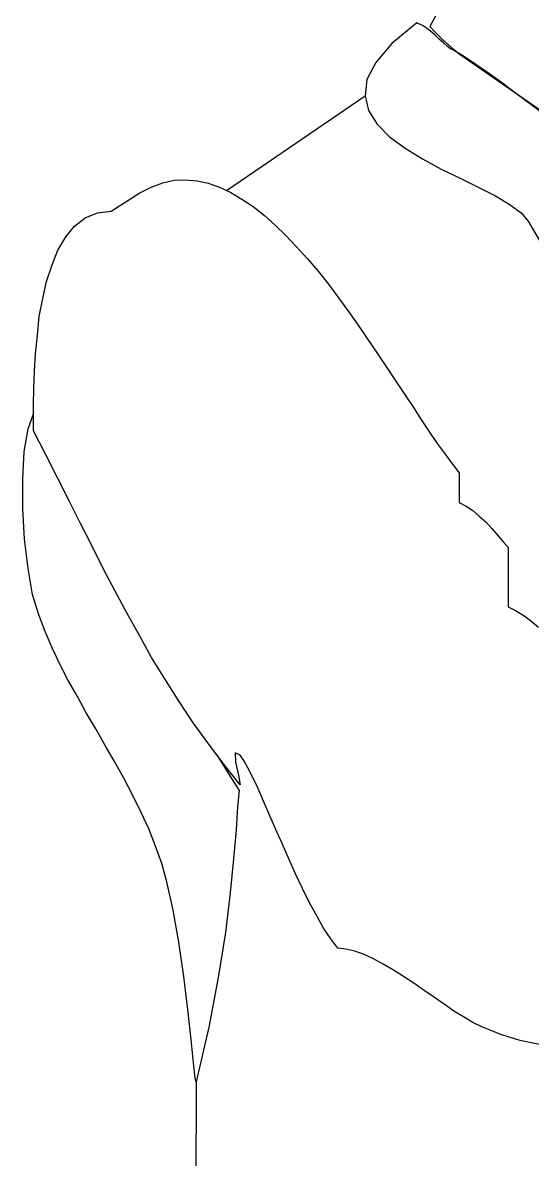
# Model space of a CAD drawing. Header units: millimetres. Extents: x -1621.21 to -1620.39, y 1860.9 to 1862.71.
# Drawn here: x -1621.214 to -1620.9967, y 1861.9694 to 1862.4538 of the extents above; entities that cross this region are included whole.
import ezdxf

# ---------------------------------------------------------------- set-up
doc = ezdxf.new("R2010")
doc.units = ezdxf.units.MM
doc.header["$LTSCALE"] = 10
doc.layers.add('Humanos', color=2, linetype='Continuous')

msp = doc.modelspace()

# ---------------------------------------------------------------- linework, layer by layer
at = {"layer": 'Humanos'}
for p, q in [((-1621.03678, 1862.45871), (-1621.04032, 1862.45227)), ((-1621.04594, 1862.45372), (-1621.05656, 1862.44497)), ((-1621.04323, 1862.45247), (-1621.04594, 1862.45372)), ((-1621.04073, 1862.45081), (-1621.04323, 1862.45247)), ((-1621.03823, 1862.44873), (-1621.04073, 1862.45081)), ((-1621.04032, 1862.45227), (-1621.03823, 1862.44997)), ((-1621.03823, 1862.44997), (-1621.03511, 1862.44685)), ((-1621.05656, 1862.44497), (-1621.06342, 1862.43685)), ((-1621.03636, 1862.44685), (-1621.03823, 1862.44873)), ((-1621.03448, 1862.44519), (-1621.03636, 1862.44685)), ((-1621.03511, 1862.44685), (-1621.03115, 1862.44331)), ((-1621.03282, 1862.44373), (-1621.03448, 1862.44519)), ((-1621.03157, 1862.44269), (-1621.03282, 1862.44373)), ((-1621.03053, 1862.44227), (-1621.03157, 1862.44269)), ((-1621.03115, 1862.44331), (-1621.02782, 1862.44061)), ((-1621.02595, 1862.43956), (-1621.03053, 1862.44227)), ((-1621.02782, 1862.44061), (-1620.95765, 1862.39188)), ((-1621.06342, 1862.43685), (-1621.06718, 1862.42957)), ((-1621.02074, 1862.43603), (-1621.02595, 1862.43956)), ((-1621.01533, 1862.43227), (-1621.02074, 1862.43603)), ((-1621.00929, 1862.4279), (-1621.01533, 1862.43227)), ((-1621.06718, 1862.42957), (-1621.068, 1862.42269)), ((-1621.00325, 1862.42332), (-1621.00929, 1862.4279)), ((-1621.12712, 1862.38236), (-1621.068, 1862.42269)), ((-1621.068, 1862.42269), (-1621.06655, 1862.41645)), ((-1620.9968, 1862.41853), (-1621.00325, 1862.42332)), ((-1621.06655, 1862.41645), (-1621.0628, 1862.41062)), ((-1620.99034, 1862.41375), (-1620.9968, 1862.41853)), ((-1621.0628, 1862.41062), (-1621.0576, 1862.40521)), ((-1621.0576, 1862.40521), (-1621.05094, 1862.40042)), ((-1621.05094, 1862.40042), (-1621.04344, 1862.39584)), ((-1621.04344, 1862.39584), (-1621.03552, 1862.39147)), ((-1621.14942, 1862.38668), (-1621.14463, 1862.38689)), ((-1621.14463, 1862.38689), (-1621.13963, 1862.38647)), ((-1621.03552, 1862.39147), (-1621.0274, 1862.38751)), ((-1621.0274, 1862.38751), (-1621.01949, 1862.38355)), ((-1621.16399, 1862.38126), (-1621.1592, 1862.38376)), ((-1621.1592, 1862.38376), (-1621.1542, 1862.38563)), ((-1621.1542, 1862.38563), (-1621.14942, 1862.38668)), ((-1621.13963, 1862.38647), (-1621.13484, 1862.38543)), ((-1621.13484, 1862.38543), (-1621.13006, 1862.38376)), ((-1621.13006, 1862.38376), (-1621.12526, 1862.38147)), ((-1621.01949, 1862.38355), (-1621.01242, 1862.38001)), ((-1621.17628, 1862.37356), (-1621.16399, 1862.38126)), ((-1621.12526, 1862.38147), (-1621.12048, 1862.37856)), ((-1621.12048, 1862.37856), (-1621.11568, 1862.37543)), ((-1621.01242, 1862.38001), (-1621.00617, 1862.37627)), ((-1621.18731, 1862.37065), (-1621.1821, 1862.37273)), ((-1621.1821, 1862.37273), (-1621.17628, 1862.37356)), ((-1621.11568, 1862.37543), (-1621.1109, 1862.37169)), ((-1621.00617, 1862.37627), (-1621.00138, 1862.37273)), ((-1621.00138, 1862.37273), (-1620.99846, 1862.36919)), ((-1621.19189, 1862.36711), (-1621.18731, 1862.37065)), ((-1621.1109, 1862.37169), (-1621.10632, 1862.36752)), ((-1621.10632, 1862.36752), (-1621.10174, 1862.36315)), ((-1620.99846, 1862.36919), (-1620.99243, 1862.35899)), ((-1621.19897, 1862.3569), (-1621.19564, 1862.36253)), ((-1621.19564, 1862.36253), (-1621.19189, 1862.36711)), ((-1621.10174, 1862.36315), (-1621.09716, 1862.35836)), ((-1621.09716, 1862.35836), (-1621.09258, 1862.35316)), ((-1621.20147, 1862.35066), (-1621.19897, 1862.3569)), ((-1621.09258, 1862.35316), (-1621.088, 1862.34795)), ((-1621.20376, 1862.34358), (-1621.20147, 1862.35066)), ((-1621.20542, 1862.33629), (-1621.20376, 1862.34358)), ((-1621.088, 1862.34795), (-1621.08362, 1862.34233)), ((-1621.08362, 1862.34233), (-1621.07925, 1862.3365)), ((-1621.20688, 1862.32859), (-1621.20542, 1862.33629)), ((-1621.07925, 1862.3365), (-1621.07508, 1862.33067)), ((-1621.07508, 1862.33067), (-1621.07092, 1862.32484)), ((-1621.20771, 1862.32068), (-1621.20688, 1862.32859)), ((-1621.07092, 1862.32484), (-1621.06676, 1862.3188)), ((-1621.20855, 1862.31276), (-1621.20771, 1862.32068)), ((-1621.06676, 1862.3188), (-1621.0628, 1862.31297)), ((-1621.20896, 1862.30527), (-1621.20855, 1862.31276)), ((-1621.0628, 1862.31297), (-1621.05884, 1862.30694)), ((-1621.20917, 1862.29798), (-1621.20896, 1862.30527)), ((-1621.05884, 1862.30694), (-1621.05489, 1862.3011)), ((-1621.05489, 1862.3011), (-1621.05114, 1862.29548)), ((-1621.20938, 1862.29111), (-1621.20917, 1862.29798)), ((-1621.05114, 1862.29548), (-1621.0474, 1862.28986)), ((-1621.20938, 1862.28507), (-1621.20938, 1862.29111)), ((-1621.0474, 1862.28986), (-1621.04386, 1862.28444)), ((-1621.21167, 1862.2807), (-1621.20938, 1862.28716)), ((-1621.20938, 1862.27986), (-1621.20938, 1862.28507)), ((-1621.21334, 1862.27112), (-1621.21167, 1862.2807)), ((-1621.04386, 1862.28444), (-1621.04052, 1862.27924)), ((-1621.20418, 1862.26988), (-1621.20938, 1862.27986)), ((-1621.04052, 1862.27924), (-1621.03719, 1862.27446)), ((-1621.21396, 1862.25946), (-1621.21334, 1862.27112)), ((-1621.03719, 1862.27446), (-1621.03386, 1862.26988)), ((-1621.19918, 1862.25988), (-1621.20418, 1862.26988)), ((-1621.03386, 1862.26988), (-1621.03074, 1862.2657)), ((-1621.03074, 1862.2657), (-1621.02782, 1862.26196)), ((-1621.02782, 1862.26196), (-1621.02782, 1862.24926)), ((-1621.21396, 1862.24676), (-1621.21396, 1862.25946)), ((-1621.19418, 1862.2501), (-1621.19918, 1862.25988)), ((-1621.21313, 1862.23364), (-1621.21396, 1862.24676)), ((-1621.18939, 1862.2403), (-1621.19418, 1862.2501)), ((-1621.02782, 1862.24926), (-1621.02491, 1862.2478)), ((-1621.02491, 1862.2478), (-1621.02199, 1862.24592)), ((-1621.02199, 1862.24592), (-1621.01928, 1862.24343)), ((-1621.01928, 1862.24343), (-1621.01637, 1862.24093)), ((-1621.1844, 1862.23072), (-1621.18939, 1862.2403)), ((-1621.01637, 1862.24093), (-1621.01387, 1862.23822)), ((-1621.01387, 1862.23822), (-1621.01137, 1862.23531)), ((-1621.21167, 1862.22115), (-1621.21313, 1862.23364)), ((-1621.01137, 1862.23531), (-1621.00908, 1862.2326)), ((-1621.00908, 1862.2326), (-1621.007, 1862.2301)), ((-1621.17961, 1862.22115), (-1621.1844, 1862.23072)), ((-1621.007, 1862.2301), (-1621.007, 1862.20491)), ((-1621.2098, 1862.21012), (-1621.21167, 1862.22115)), ((-1621.17461, 1862.21158), (-1621.17961, 1862.22115)), ((-1621.20709, 1862.20137), (-1621.2098, 1862.21012)), ((-1621.1694, 1862.202), (-1621.17461, 1862.21158)), ((-1621.007, 1862.20491), (-1621.00409, 1862.20346)), ((-1621.00409, 1862.20346), (-1621.00076, 1862.20137)), ((-1621.20438, 1862.19429), (-1621.20709, 1862.20137)), ((-1621.1642, 1862.19262), (-1621.1694, 1862.202)), ((-1621.00076, 1862.20137), (-1620.99742, 1862.19908)), ((-1620.99742, 1862.19908), (-1620.99409, 1862.19616)), ((-1621.20147, 1862.18742), (-1621.20438, 1862.19429)), ((-1621.159, 1862.18326), (-1621.1642, 1862.19262)), ((-1621.19814, 1862.18034), (-1621.20147, 1862.18742)), ((-1621.1946, 1862.17347), (-1621.19814, 1862.18034)), ((-1621.15337, 1862.1741), (-1621.159, 1862.18326)), ((-1621.14754, 1862.16494), (-1621.15337, 1862.1741)), ((-1621.19064, 1862.1666), (-1621.1946, 1862.17347)), ((-1621.18689, 1862.15973), (-1621.19064, 1862.1666)), ((-1621.1415, 1862.15577), (-1621.14754, 1862.16494)), ((-1621.18273, 1862.15286), (-1621.18689, 1862.15973)), ((-1621.13505, 1862.14682), (-1621.1415, 1862.15577)), ((-1621.17878, 1862.14578), (-1621.18273, 1862.15286)), ((-1621.17482, 1862.13891), (-1621.17878, 1862.14578)), ((-1621.12838, 1862.13787), (-1621.13505, 1862.14682)), ((-1621.13151, 1862.14203), (-1621.1311, 1862.14141)), ((-1621.1311, 1862.14141), (-1621.12776, 1862.1362)), ((-1621.12339, 1862.14266), (-1621.12318, 1862.1387)), ((-1621.12131, 1862.14162), (-1621.12339, 1862.14266)), ((-1621.11964, 1862.13932), (-1621.12131, 1862.14162)), ((-1621.17086, 1862.13183), (-1621.17482, 1862.13891)), ((-1621.12131, 1862.12891), (-1621.12838, 1862.13787)), ((-1621.12776, 1862.1362), (-1621.12464, 1862.1312)), ((-1621.12318, 1862.1387), (-1621.12194, 1862.13308)), ((-1621.11798, 1862.1362), (-1621.11964, 1862.13932)), ((-1621.1159, 1862.13204), (-1621.11798, 1862.1362)), ((-1621.16712, 1862.12475), (-1621.17086, 1862.13183)), ((-1621.12464, 1862.1312), (-1621.12172, 1862.12662)), ((-1621.12194, 1862.13308), (-1621.12131, 1862.12891)), ((-1621.1136, 1862.12746), (-1621.1159, 1862.13204)), ((-1621.12172, 1862.12662), (-1621.12235, 1862.11955)), ((-1621.11132, 1862.12204), (-1621.1136, 1862.12746)), ((-1621.16358, 1862.11746), (-1621.16712, 1862.12475)), ((-1621.10882, 1862.11642), (-1621.11132, 1862.12204)), ((-1621.16024, 1862.11017), (-1621.16358, 1862.11746)), ((-1621.12235, 1862.11955), (-1621.12298, 1862.10976)), ((-1621.10611, 1862.11017), (-1621.10882, 1862.11642)), ((-1621.15733, 1862.10289), (-1621.16024, 1862.11017)), ((-1621.12298, 1862.10976), (-1621.12402, 1862.09747)), ((-1621.1034, 1862.10393), (-1621.10611, 1862.11017)), ((-1621.15462, 1862.09539), (-1621.15733, 1862.10289)), ((-1621.10048, 1862.09747), (-1621.1034, 1862.10393)), ((-1621.12402, 1862.09747), (-1621.12548, 1862.0829)), ((-1621.09758, 1862.09102), (-1621.10048, 1862.09747)), ((-1621.15254, 1862.08769), (-1621.15462, 1862.09539)), ((-1621.14984, 1862.07561), (-1621.15254, 1862.08769)), ((-1621.09466, 1862.08477), (-1621.09758, 1862.09102)), ((-1621.12548, 1862.0829), (-1621.12756, 1862.06603)), ((-1621.09174, 1862.07873), (-1621.09466, 1862.08477)), ((-1621.08862, 1862.07311), (-1621.09174, 1862.07873)), ((-1621.14734, 1862.06187), (-1621.14984, 1862.07561)), ((-1621.0857, 1862.06791), (-1621.08862, 1862.07311)), ((-1621.08258, 1862.06333), (-1621.0857, 1862.06791)), ((-1621.12756, 1862.06603), (-1621.13068, 1862.04688)), ((-1621.07966, 1862.05937), (-1621.08258, 1862.06333)), ((-1621.14525, 1862.04729), (-1621.14734, 1862.06187)), ((-1621.07612, 1862.05895), (-1621.07966, 1862.05937)), ((-1621.07238, 1862.05813), (-1621.07612, 1862.05895)), ((-1621.06842, 1862.05667), (-1621.07238, 1862.05813)), ((-1621.06446, 1862.05479), (-1621.06842, 1862.05667)), ((-1621.0603, 1862.0525), (-1621.06446, 1862.05479)), ((-1621.05593, 1862.05001), (-1621.0603, 1862.0525)), ((-1621.05156, 1862.04729), (-1621.05593, 1862.05001)), ((-1621.14358, 1862.03314), (-1621.14525, 1862.04729)), ((-1621.13068, 1862.04688), (-1621.13464, 1862.02565)), ((-1621.04718, 1862.04439), (-1621.05156, 1862.04729)), ((-1621.04281, 1862.04126), (-1621.04718, 1862.04439)), ((-1621.03844, 1862.03835), (-1621.04281, 1862.04126)), ((-1621.03428, 1862.03543), (-1621.03844, 1862.03835)), ((-1621.14213, 1862.02043), (-1621.14358, 1862.03314)), ((-1621.03011, 1862.03251), (-1621.03428, 1862.03543)), ((-1621.02595, 1862.03001), (-1621.03011, 1862.03251)), ((-1621.02199, 1862.02773), (-1621.02595, 1862.03001)), ((-1621.13464, 1862.02565), (-1621.14004, 1862.00233)), ((-1621.01824, 1862.02585), (-1621.02199, 1862.02773)), ((-1621.0147, 1862.02439), (-1621.01824, 1862.02585)), ((-1621.01054, 1862.02273), (-1621.0147, 1862.02439)), ((-1621.14109, 1862.01045), (-1621.14213, 1862.02043)), ((-1621.00617, 1862.02127), (-1621.01054, 1862.02273)), ((-1621.0018, 1862.02002), (-1621.00617, 1862.02127)), ((-1620.99722, 1862.01898), (-1621.0018, 1862.02002)), ((-1620.99263, 1862.01815), (-1620.99722, 1862.01898)), ((-1621.14046, 1862.00399), (-1621.14109, 1862.01045)), ((-1621.14004, 1862.00233), (-1621.14067, 1861.71688)), ((-1621.14004, 1862.00233), (-1621.14046, 1862.00399))]:
    msp.add_line(p, q, dxfattribs=at)

doc.saveas('drawing.dxf')
